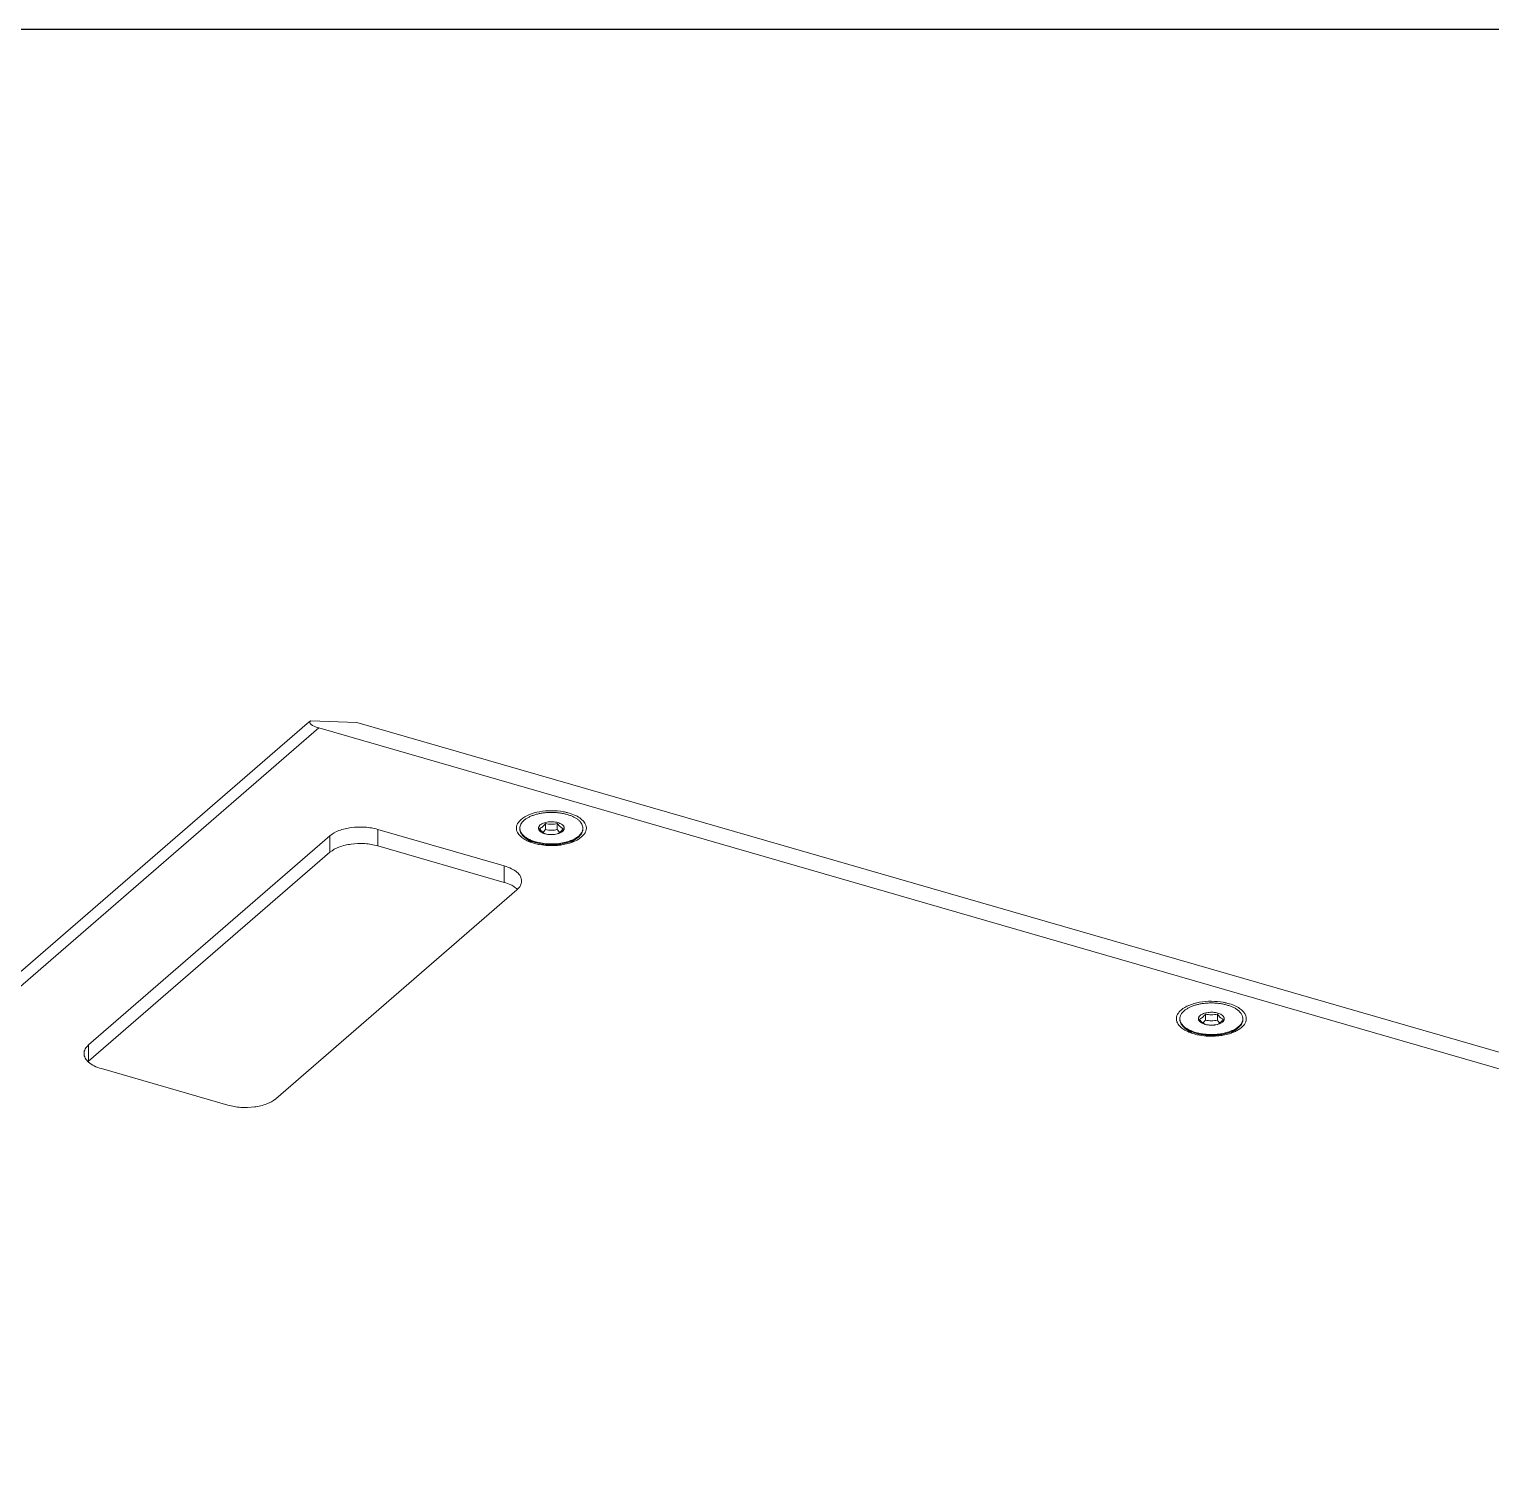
# Model space of a CAD drawing. Header units: millimetres. Extents: x 0 to 3564, y 0 to 2520.
# Drawn here: x 2538.3 to 2768.4, y 2295.5 to 2520 of the extents above; entities that cross this region are included whole.
import ezdxf

# ---------------------------------------------------------------- set-up
doc = ezdxf.new("R2010")
doc.units = ezdxf.units.MM
doc.layers.get('0').update_dxf_attribs({"lineweight": 13})
doc.layers.add('图框', color=7, linetype='Continuous')

# ---------------------------------------------------------------- blocks, each defined once
blk = doc.blocks.new('A4-H')
at = {"layer": '图框'}
blk.add_lwpolyline([(0, 210.021), (297, 210.021), (297, 0), (0, 0)], close=True, dxfattribs=at)

msp = doc.modelspace()

# ---------------------------------------------------------------- linework, layer by layer
for p, q in [((2582.08, 2410.75), (2264.15, 2135.41)), ((2583.89, 2410.03), (2268.89, 2137.23)), ((2582.08, 2410.75), (2582.59, 2411.17)), ((2589.89, 2410.9), (2582.59, 2411.17)), ((2583.89, 2410.03), (2977.93, 2296.28)), ((2983.93, 2297.15), (2589.89, 2410.9)), ((2593.18, 2391.47), (2593.18, 2394.07)), ((2593.18, 2394.07), (2613.09, 2388.32)), ((2619.59, 2394.99), (2619.59, 2394.05)), ((2621.46, 2394.99), (2621.46, 2394.05)), ((2547.66, 2360.15), (2585.66, 2393.06)), ((2585.66, 2390.47), (2585.66, 2393.06)), ((2593.18, 2391.47), (2613.09, 2385.72)), ((2617.41, 2392.03), (2616.47, 2392.69)), ((2623.64, 2392.03), (2624.58, 2392.69)), ((2625.29, 2392.88), (2625.02, 2392.67)), ((2585.66, 2390.47), (2547.66, 2357.56)), ((2613.09, 2385.72), (2613.09, 2388.32)), ((2615.11, 2384.56), (2577.11, 2351.65)), ((2723.51, 2364.99), (2723.51, 2364.05)), ((2725.39, 2364.99), (2725.39, 2364.05)), ((2721.34, 2362.03), (2720.4, 2362.69)), ((2727.56, 2362.03), (2728.5, 2362.69)), ((2729.21, 2362.88), (2728.94, 2362.67)), ((2547.66, 2357.56), (2547.66, 2360.15)), ((2569.59, 2350.65), (2549.68, 2356.4))]:
    msp.add_line(p, q)
for centre, radius, start, end in [((2616.81, 2394.26), 1.25, 180.0105, 185.9078), ((2624.25, 2394.26), 1.25, 354.0492, 359.996), ((2618.5, 2396.16), 4.28, 234.826, 239.5326), ((2619.59, 2398.36), 6.73, 247.2844, 250.808), ((2620.35, 2396.28), 3.02, 253.9012, 255.3331), ((2620.53, 2397.3), 4.06, 267.9886, 270.9745), ((2620.53, 2397.26), 4.02, 270.9701, 273.5151), ((2620.53, 2397.21), 3.97, 273.5146, 274.9839), ((2620.67, 2396.41), 3.15, 283.8414, 284.6791), ((2621.47, 2398.33), 6.7, 289.2014, 292.7385), ((2622.55, 2396.18), 4.29, 300.4703, 305.1499), ((2720.73, 2364.26), 1.25, 180.0105, 185.9078), ((2728.17, 2364.26), 1.25, 354.0492, 359.996), ((2722.42, 2366.16), 4.28, 234.826, 239.5326), ((2723.51, 2368.36), 6.73, 247.2844, 250.808), ((2724.27, 2366.28), 3.02, 253.9012, 255.3331), ((2724.45, 2367.3), 4.06, 267.9886, 270.9745), ((2724.45, 2367.26), 4.02, 270.9701, 273.5151), ((2724.45, 2367.21), 3.97, 273.5146, 274.9839), ((2724.59, 2366.41), 3.15, 283.8414, 284.6791), ((2725.39, 2368.33), 6.7, 289.2014, 292.7385), ((2726.47, 2366.18), 4.29, 300.4703, 305.1499)]:
    msp.add_arc(centre, radius, start, end)
msp.add_ellipse((2589.89, 2410.9), major_axis=(7.4, -0.03), ratio=0.205476, start_param=2.982177, end_param=3.767575)
for points, knots in [([(2623.01, 2396.41), (2622.82, 2396.46), (2622.42, 2396.56), (2621.81, 2396.66), (2621.17, 2396.73), (2620.53, 2396.75), (2619.88, 2396.73), (2619.25, 2396.66), (2618.63, 2396.56), (2618.05, 2396.42), (2617.51, 2396.24), (2617.02, 2396.03), (2616.59, 2395.78), (2616.23, 2395.52), (2615.94, 2395.22), (2615.72, 2394.91), (2615.59, 2394.59), (2615.56, 2394.37), (2615.56, 2394.26)], [0, 0, 0, 0, 0.070402, 0.143616, 0.218736, 0.294834, 0.370931, 0.446055, 0.519262, 0.589668, 0.656485, 0.719057, 0.776906, 0.829795, 0.877802, 0.92142, 0.961647, 1, 1, 1, 1]), ([(2615.76, 2395.63), (2616.12, 2395.94), (2617.06, 2396.46), (2618.69, 2396.91), (2620.53, 2397.06), (2621.79, 2396.95), (2622.41, 2396.84)], [0, 0, 0, 0, 0.206306, 0.454834, 0.727416, 1, 1, 1, 1]), ([(2622.41, 2396.84), (2622.47, 2396.83), (2622.71, 2396.79), (2622.94, 2396.73), (2623.12, 2396.68)], [0, 0, 0, 0, 0.25414, 1, 1, 1, 1]), ([(2625.49, 2394.26), (2625.49, 2394.37), (2625.46, 2394.59), (2625.33, 2394.91), (2625.12, 2395.22), (2624.82, 2395.52), (2624.46, 2395.78), (2624.03, 2396.03), (2623.54, 2396.24), (2623.19, 2396.35), (2623.01, 2396.41)], [0, 0, 0, 0, 0.093469, 0.191504, 0.297803, 0.414799, 0.543694, 0.684666, 0.837174, 1, 1, 1, 1]), ([(2623.12, 2396.68), (2623.47, 2396.59), (2624.11, 2396.37), (2625.15, 2395.83), (2625.78, 2395.2), (2625.94, 2394.73)], [0, 0, 0, 0, 0.306727, 0.577589, 1, 1, 1, 1]), ([(2585.66, 2393.06), (2586.07, 2393.42), (2587.17, 2393.99), (2589.05, 2394.42), (2591.12, 2394.48), (2592.52, 2394.26), (2593.18, 2394.07)], [0, 0, 0, 0, 0.208421, 0.462084, 0.736249, 1, 1, 1, 1]), ([(2615.11, 2393.78), (2615.06, 2393.93), (2615, 2394.26), (2615.06, 2394.58), (2615.11, 2394.74)], [0, 0, 0, 0, 0.499811, 1, 1, 1, 1]), ([(2615.11, 2394.74), (2615.14, 2394.82), (2615.29, 2395.16), (2615.55, 2395.44), (2615.76, 2395.63)], [0, 0, 0, 0, 0.229745, 1, 1, 1, 1]), ([(2615.76, 2392.88), (2615.69, 2392.95), (2615.42, 2393.21), (2615.2, 2393.53), (2615.11, 2393.78)], [0, 0, 0, 0, 0.27505, 1, 1, 1, 1]), ([(2615.73, 2393.49), (2615.68, 2393.59), (2615.59, 2393.79), (2615.56, 2394.02), (2615.56, 2394.13)], [0, 0, 0, 0, 0.511935, 1, 1, 1, 1]), ([(2615.57, 2394.13), (2615.58, 2394.04), (2615.62, 2393.86), (2615.69, 2393.7), (2615.73, 2393.61)], [0, 0, 0, 0, 0.48875, 1, 1, 1, 1]), ([(2615.73, 2393.61), (2615.84, 2393.41), (2616.08, 2393.13), (2616.48, 2392.81), (2616.71, 2392.67), (2616.84, 2392.6)], [0, 0, 0, 0, 0.45623, 0.716827, 1, 1, 1, 1]), ([(2618.77, 2394.76), (2618.74, 2394.74), (2618.68, 2394.68), (2618.6, 2394.59), (2618.55, 2394.49), (2618.51, 2394.39), (2618.5, 2394.29), (2618.5, 2394.19), (2618.52, 2394.09), (2618.56, 2393.99), (2618.63, 2393.9), (2618.74, 2393.77), (2618.92, 2393.63), (2619.2, 2393.48), (2619.4, 2393.41), (2619.51, 2393.38)], [0, 0, 0, 0, 0.062761, 0.121167, 0.1757, 0.227248, 0.276977, 0.32624, 0.376438, 0.428866, 0.484593, 0.544387, 0.677689, 0.830135, 1, 1, 1, 1]), ([(2618.65, 2394.18), (2618.73, 2394.21), (2618.9, 2394.29), (2619.05, 2394.4), (2619.12, 2394.46)], [0, 0, 0, 0, 0.467037, 1, 1, 1, 1]), ([(2618.65, 2394.18), (2618.73, 2394.08), (2618.87, 2393.89), (2619.1, 2393.65), (2619.34, 2393.48), (2619.51, 2393.4), (2619.59, 2393.37)], [0, 0, 0, 0, 0.296609, 0.564064, 0.796406, 1, 1, 1, 1]), ([(2621.54, 2395.14), (2621.42, 2395.17), (2621.17, 2395.23), (2620.79, 2395.27), (2620.4, 2395.28), (2620.01, 2395.24), (2619.64, 2395.18), (2619.3, 2395.07), (2619.01, 2394.94), (2618.84, 2394.83), (2618.77, 2394.76)], [0, 0, 0, 0, 0.128611, 0.263628, 0.401279, 0.537607, 0.668749, 0.791211, 0.902193, 1, 1, 1, 1]), ([(2619.12, 2394.46), (2619.21, 2394.53), (2619.37, 2394.7), (2619.52, 2394.89), (2619.59, 2394.99)], [0, 0, 0, 0, 0.47416, 1, 1, 1, 1]), ([(2619.2, 2393.59), (2619.27, 2393.65), (2619.4, 2393.8), (2619.53, 2393.96), (2619.59, 2394.05)], [0, 0, 0, 0, 0.480006, 1, 1, 1, 1]), ([(2621.46, 2394.99), (2621.31, 2394.95), (2621, 2394.89), (2620.53, 2394.85), (2620.05, 2394.89), (2619.74, 2394.95), (2619.59, 2394.99)], [0, 0, 0, 0, 0.249369, 0.5, 0.750631, 1, 1, 1, 1]), ([(2619.59, 2394.05), (2619.74, 2394.01), (2620.05, 2393.94), (2620.53, 2393.91), (2621, 2393.94), (2621.31, 2394.01), (2621.46, 2394.05)], [0, 0, 0, 0, 0.249369, 0.5, 0.750631, 1, 1, 1, 1]), ([(2622.4, 2394.18), (2622.32, 2394.21), (2622.16, 2394.29), (2621.92, 2394.46), (2621.68, 2394.7), (2621.54, 2394.89), (2621.46, 2394.99)], [0, 0, 0, 0, 0.203593, 0.435936, 0.703391, 1, 1, 1, 1]), ([(2621.46, 2394.05), (2621.53, 2393.96), (2621.65, 2393.8), (2621.79, 2393.65), (2621.86, 2393.59)], [0, 0, 0, 0, 0.520021, 1, 1, 1, 1]), ([(2621.93, 2393.65), (2621.86, 2393.58), (2621.71, 2393.48), (2621.54, 2393.4), (2621.46, 2393.37)], [0, 0, 0, 0, 0.532969, 1, 1, 1, 1]), ([(2621.47, 2393.36), (2621.55, 2393.38), (2621.71, 2393.43), (2621.93, 2393.52), (2622.12, 2393.62), (2622.23, 2393.71), (2622.28, 2393.75)], [0, 0, 0, 0, 0.279516, 0.540776, 0.781432, 1, 1, 1, 1]), ([(2622.28, 2393.75), (2622.32, 2393.78), (2622.38, 2393.83), (2622.45, 2393.93), (2622.51, 2394.02), (2622.54, 2394.12), (2622.56, 2394.22), (2622.56, 2394.32), (2622.53, 2394.43), (2622.49, 2394.52), (2622.43, 2394.62), (2622.32, 2394.75), (2622.13, 2394.89), (2621.86, 2395.03), (2621.65, 2395.1), (2621.54, 2395.14)], [0, 0, 0, 0, 0.062761, 0.121167, 0.1757, 0.227248, 0.276977, 0.32624, 0.376438, 0.428866, 0.484593, 0.544387, 0.677689, 0.830135, 1, 1, 1, 1]), ([(2622.4, 2394.18), (2622.33, 2394.08), (2622.18, 2393.89), (2622.02, 2393.72), (2621.93, 2393.65)], [0, 0, 0, 0, 0.52584, 1, 1, 1, 1]), ([(2625.38, 2393.61), (2625.35, 2393.53), (2625.26, 2393.36), (2625.08, 2393.12), (2624.85, 2392.9), (2624.67, 2392.76), (2624.58, 2392.69)], [0, 0, 0, 0, 0.223626, 0.463201, 0.721485, 1, 1, 1, 1]), ([(2625.16, 2393.37), (2625.25, 2393.48), (2625.36, 2393.67), (2625.45, 2393.93), (2625.48, 2394.06), (2625.49, 2394.13)], [0, 0, 0, 0, 0.520142, 0.763527, 1, 1, 1, 1]), ([(2625.94, 2393.78), (2625.91, 2393.7), (2625.76, 2393.36), (2625.51, 2393.07), (2625.29, 2392.88)], [0, 0, 0, 0, 0.229745, 1, 1, 1, 1]), ([(2625.49, 2394.13), (2625.49, 2394.04), (2625.47, 2393.86), (2625.42, 2393.69), (2625.38, 2393.61)], [0, 0, 0, 0, 0.492161, 1, 1, 1, 1]), ([(2625.94, 2394.73), (2626, 2394.58), (2626.06, 2394.26), (2626, 2393.93), (2625.94, 2393.78)], [0, 0, 0, 0, 0.499811, 1, 1, 1, 1]), ([(2593.18, 2391.47), (2592.52, 2391.66), (2591.12, 2391.89), (2589.05, 2391.82), (2587.17, 2391.39), (2586.07, 2390.82), (2585.66, 2390.47)], [0, 0, 0, 0, 0.263783, 0.53791, 0.791554, 1, 1, 1, 1]), ([(2616.47, 2392.69), (2616.39, 2392.75), (2616.24, 2392.87), (2615.97, 2393.12), (2615.81, 2393.34), (2615.73, 2393.49)], [0, 0, 0, 0, 0.27524, 0.533045, 1, 1, 1, 1]), ([(2616.99, 2392.15), (2616.93, 2392.18), (2616.71, 2392.27), (2616.49, 2392.39), (2616.33, 2392.48)], [0, 0, 0, 0, 0.259491, 1, 1, 1, 1]), ([(2618.04, 2391.98), (2617.89, 2392.02), (2617.6, 2392.12), (2617.19, 2392.28), (2616.81, 2392.47), (2616.58, 2392.62), (2616.47, 2392.69)], [0, 0, 0, 0, 0.272061, 0.530387, 0.773325, 1, 1, 1, 1]), ([(2616.84, 2392.6), (2617.02, 2392.5), (2617.41, 2392.31), (2617.83, 2392.17), (2618.04, 2392.11)], [0, 0, 0, 0, 0.479531, 1, 1, 1, 1]), ([(2618.65, 2391.67), (2618.53, 2391.69), (2618.11, 2391.78), (2617.68, 2391.9), (2617.38, 2392)], [0, 0, 0, 0, 0.258636, 1, 1, 1, 1]), ([(2624.58, 2392.69), (2624.39, 2392.56), (2623.97, 2392.32), (2623.26, 2392.04), (2622.45, 2391.82), (2621.58, 2391.69), (2620.68, 2391.63), (2619.77, 2391.66), (2618.89, 2391.77), (2618.32, 2391.9), (2618.04, 2391.98)], [0, 0, 0, 0, 0.10215, 0.216038, 0.339759, 0.470638, 0.605509, 0.740965, 0.873547, 1, 1, 1, 1]), ([(2618.04, 2392.11), (2618.4, 2392.01), (2619.13, 2391.85), (2620.27, 2391.76), (2621.42, 2391.79), (2622.18, 2391.91), (2622.55, 2391.99)], [0, 0, 0, 0, 0.241353, 0.495388, 0.751794, 1, 1, 1, 1]), ([(2622.41, 2391.67), (2622.1, 2391.62), (2620.85, 2391.45), (2619.58, 2391.5), (2618.65, 2391.67)], [0, 0, 0, 0, 0.24761, 1, 1, 1, 1]), ([(2619.58, 2393.36), (2619.71, 2393.33), (2619.98, 2393.27), (2620.25, 2393.25), (2620.38, 2393.25)], [0, 0, 0, 0, 0.489329, 1, 1, 1, 1]), ([(2619.59, 2393.37), (2619.74, 2393.33), (2620.05, 2393.27), (2620.53, 2393.23), (2621, 2393.27), (2621.31, 2393.33), (2621.46, 2393.37)], [0, 0, 0, 0, 0.249369, 0.5, 0.750631, 1, 1, 1, 1]), ([(2620.88, 2393.26), (2620.92, 2393.26), (2621.11, 2393.28), (2621.29, 2393.31), (2621.42, 2393.35)], [0, 0, 0, 0, 0.256008, 1, 1, 1, 1]), ([(2623.68, 2392), (2623.58, 2391.97), (2623.16, 2391.83), (2622.73, 2391.73), (2622.41, 2391.67)], [0, 0, 0, 0, 0.240931, 1, 1, 1, 1]), ([(2622.55, 2391.99), (2622.72, 2392.03), (2623.06, 2392.12), (2623.54, 2392.28), (2623.98, 2392.47), (2624.26, 2392.62), (2624.39, 2392.69)], [0, 0, 0, 0, 0.271073, 0.529371, 0.772859, 1, 1, 1, 1]), ([(2624.72, 2392.48), (2624.67, 2392.45), (2624.46, 2392.33), (2624.23, 2392.22), (2624.06, 2392.15)], [0, 0, 0, 0, 0.240482, 1, 1, 1, 1]), ([(2624.39, 2392.69), (2624.54, 2392.79), (2624.82, 2392.99), (2625.06, 2393.24), (2625.16, 2393.37)], [0, 0, 0, 0, 0.529004, 1, 1, 1, 1]), ([(2613.09, 2388.32), (2613.48, 2388.21), (2614.2, 2387.94), (2615.09, 2387.39), (2615.69, 2386.72), (2615.84, 2386.18), (2615.84, 2385.94)], [0, 0, 0, 0, 0.316043, 0.586252, 0.809351, 1, 1, 1, 1]), ([(2614.43, 2385.18), (2614.33, 2385.24), (2613.9, 2385.45), (2613.45, 2385.62), (2613.09, 2385.72)], [0, 0, 0, 0, 0.23487, 1, 1, 1, 1]), ([(2615.2, 2384.63), (2615.15, 2384.68), (2614.91, 2384.89), (2614.64, 2385.06), (2614.43, 2385.18)], [0, 0, 0, 0, 0.233967, 1, 1, 1, 1]), ([(2615.84, 2385.94), (2615.84, 2385.69), (2615.69, 2385.16), (2615.32, 2384.75), (2615.11, 2384.56)], [0, 0, 0, 0, 0.460759, 1, 1, 1, 1]), ([(2726.93, 2366.41), (2726.74, 2366.46), (2726.34, 2366.56), (2725.73, 2366.66), (2725.1, 2366.73), (2724.45, 2366.75), (2723.8, 2366.73), (2723.17, 2366.66), (2722.56, 2366.56), (2721.97, 2366.42), (2721.44, 2366.24), (2720.95, 2366.03), (2720.52, 2365.78), (2720.15, 2365.52), (2719.86, 2365.22), (2719.65, 2364.91), (2719.51, 2364.59), (2719.48, 2364.37), (2719.48, 2364.26)], [0, 0, 0, 0, 0.070402, 0.143616, 0.218736, 0.294834, 0.370931, 0.446055, 0.519262, 0.589668, 0.656485, 0.719057, 0.776906, 0.829795, 0.877802, 0.92142, 0.961647, 1, 1, 1, 1]), ([(2719.69, 2365.63), (2720.05, 2365.94), (2720.99, 2366.46), (2722.61, 2366.91), (2724.45, 2367.06), (2725.71, 2366.95), (2726.33, 2366.84)], [0, 0, 0, 0, 0.206306, 0.454834, 0.727416, 1, 1, 1, 1]), ([(2726.33, 2366.84), (2726.39, 2366.83), (2726.63, 2366.79), (2726.87, 2366.73), (2727.04, 2366.68)], [0, 0, 0, 0, 0.25414, 1, 1, 1, 1]), ([(2729.42, 2364.26), (2729.42, 2364.37), (2729.39, 2364.59), (2729.25, 2364.91), (2729.04, 2365.22), (2728.75, 2365.52), (2728.38, 2365.78), (2727.95, 2366.03), (2727.46, 2366.24), (2727.12, 2366.35), (2726.93, 2366.41)], [0, 0, 0, 0, 0.093469, 0.191504, 0.297803, 0.414799, 0.543694, 0.684666, 0.837174, 1, 1, 1, 1]), ([(2727.04, 2366.68), (2727.39, 2366.59), (2728.04, 2366.37), (2729.07, 2365.83), (2729.7, 2365.2), (2729.87, 2364.73)], [0, 0, 0, 0, 0.306727, 0.577589, 1, 1, 1, 1]), ([(2719.03, 2363.78), (2718.98, 2363.93), (2718.92, 2364.26), (2718.98, 2364.58), (2719.03, 2364.74)], [0, 0, 0, 0, 0.499811, 1, 1, 1, 1]), ([(2719.03, 2364.74), (2719.06, 2364.82), (2719.22, 2365.16), (2719.47, 2365.44), (2719.69, 2365.63)], [0, 0, 0, 0, 0.229745, 1, 1, 1, 1]), ([(2719.69, 2362.88), (2719.61, 2362.95), (2719.34, 2363.21), (2719.12, 2363.53), (2719.03, 2363.78)], [0, 0, 0, 0, 0.27505, 1, 1, 1, 1]), ([(2719.65, 2363.49), (2719.6, 2363.59), (2719.51, 2363.79), (2719.48, 2364.02), (2719.48, 2364.13)], [0, 0, 0, 0, 0.511935, 1, 1, 1, 1]), ([(2719.49, 2364.13), (2719.5, 2364.04), (2719.54, 2363.86), (2719.61, 2363.7), (2719.65, 2363.61)], [0, 0, 0, 0, 0.48875, 1, 1, 1, 1]), ([(2719.65, 2363.61), (2719.76, 2363.41), (2720, 2363.13), (2720.4, 2362.81), (2720.63, 2362.67), (2720.76, 2362.6)], [0, 0, 0, 0, 0.45623, 0.716827, 1, 1, 1, 1]), ([(2722.69, 2364.76), (2722.66, 2364.74), (2722.6, 2364.68), (2722.53, 2364.59), (2722.47, 2364.49), (2722.43, 2364.39), (2722.42, 2364.29), (2722.42, 2364.19), (2722.44, 2364.09), (2722.49, 2363.99), (2722.55, 2363.9), (2722.66, 2363.77), (2722.85, 2363.63), (2723.12, 2363.48), (2723.33, 2363.41), (2723.44, 2363.38)], [0, 0, 0, 0, 0.062761, 0.121167, 0.1757, 0.227248, 0.276977, 0.32624, 0.376438, 0.428866, 0.484593, 0.544387, 0.677689, 0.830135, 1, 1, 1, 1]), ([(2722.57, 2364.18), (2722.66, 2364.21), (2722.82, 2364.29), (2722.97, 2364.4), (2723.04, 2364.46)], [0, 0, 0, 0, 0.467037, 1, 1, 1, 1]), ([(2722.57, 2364.18), (2722.65, 2364.08), (2722.79, 2363.89), (2723.03, 2363.65), (2723.27, 2363.48), (2723.43, 2363.4), (2723.51, 2363.37)], [0, 0, 0, 0, 0.296609, 0.564064, 0.796406, 1, 1, 1, 1]), ([(2725.46, 2365.14), (2725.35, 2365.17), (2725.1, 2365.23), (2724.71, 2365.27), (2724.32, 2365.28), (2723.93, 2365.24), (2723.56, 2365.18), (2723.22, 2365.07), (2722.93, 2364.94), (2722.76, 2364.83), (2722.69, 2364.76)], [0, 0, 0, 0, 0.128611, 0.263628, 0.401279, 0.537607, 0.668749, 0.791211, 0.902193, 1, 1, 1, 1]), ([(2723.04, 2364.46), (2723.13, 2364.53), (2723.29, 2364.7), (2723.44, 2364.89), (2723.51, 2364.99)], [0, 0, 0, 0, 0.47416, 1, 1, 1, 1]), ([(2723.12, 2363.59), (2723.19, 2363.65), (2723.33, 2363.8), (2723.45, 2363.96), (2723.51, 2364.05)], [0, 0, 0, 0, 0.480006, 1, 1, 1, 1]), ([(2725.39, 2364.99), (2725.23, 2364.95), (2724.92, 2364.89), (2724.45, 2364.85), (2723.98, 2364.89), (2723.67, 2364.95), (2723.51, 2364.99)], [0, 0, 0, 0, 0.249369, 0.5, 0.750631, 1, 1, 1, 1]), ([(2723.51, 2364.05), (2723.67, 2364.01), (2723.98, 2363.94), (2724.45, 2363.91), (2724.92, 2363.94), (2725.23, 2364.01), (2725.39, 2364.05)], [0, 0, 0, 0, 0.249369, 0.5, 0.750631, 1, 1, 1, 1]), ([(2726.32, 2364.18), (2726.24, 2364.21), (2726.08, 2364.29), (2725.84, 2364.46), (2725.61, 2364.7), (2725.46, 2364.89), (2725.39, 2364.99)], [0, 0, 0, 0, 0.203593, 0.435936, 0.703391, 1, 1, 1, 1]), ([(2725.39, 2364.05), (2725.45, 2363.96), (2725.57, 2363.8), (2725.71, 2363.65), (2725.78, 2363.59)], [0, 0, 0, 0, 0.520021, 1, 1, 1, 1]), ([(2725.39, 2363.36), (2725.47, 2363.38), (2725.63, 2363.43), (2725.85, 2363.52), (2726.04, 2363.62), (2726.16, 2363.71), (2726.21, 2363.75)], [0, 0, 0, 0, 0.279516, 0.540776, 0.781432, 1, 1, 1, 1]), ([(2725.86, 2363.65), (2725.78, 2363.58), (2725.63, 2363.48), (2725.47, 2363.4), (2725.39, 2363.37)], [0, 0, 0, 0, 0.532969, 1, 1, 1, 1]), ([(2726.21, 2363.75), (2726.24, 2363.78), (2726.3, 2363.83), (2726.37, 2363.93), (2726.43, 2364.02), (2726.47, 2364.12), (2726.48, 2364.22), (2726.48, 2364.32), (2726.46, 2364.43), (2726.41, 2364.52), (2726.35, 2364.62), (2726.24, 2364.75), (2726.05, 2364.89), (2725.78, 2365.03), (2725.57, 2365.1), (2725.46, 2365.14)], [0, 0, 0, 0, 0.062761, 0.121167, 0.1757, 0.227248, 0.276977, 0.32624, 0.376438, 0.428866, 0.484593, 0.544387, 0.677689, 0.830135, 1, 1, 1, 1]), ([(2726.32, 2364.18), (2726.25, 2364.08), (2726.11, 2363.89), (2725.94, 2363.72), (2725.86, 2363.65)], [0, 0, 0, 0, 0.52584, 1, 1, 1, 1]), ([(2729.31, 2363.61), (2729.27, 2363.53), (2729.18, 2363.36), (2729, 2363.12), (2728.77, 2362.9), (2728.6, 2362.76), (2728.5, 2362.69)], [0, 0, 0, 0, 0.223626, 0.463201, 0.721485, 1, 1, 1, 1]), ([(2729.09, 2363.37), (2729.17, 2363.48), (2729.29, 2363.67), (2729.38, 2363.93), (2729.4, 2364.06), (2729.41, 2364.13)], [0, 0, 0, 0, 0.520142, 0.763527, 1, 1, 1, 1]), ([(2729.87, 2363.78), (2729.84, 2363.7), (2729.68, 2363.36), (2729.43, 2363.07), (2729.21, 2362.88)], [0, 0, 0, 0, 0.229745, 1, 1, 1, 1]), ([(2729.42, 2364.13), (2729.42, 2364.04), (2729.4, 2363.86), (2729.34, 2363.69), (2729.31, 2363.61)], [0, 0, 0, 0, 0.492161, 1, 1, 1, 1]), ([(2729.87, 2364.73), (2729.92, 2364.58), (2729.98, 2364.26), (2729.92, 2363.93), (2729.87, 2363.78)], [0, 0, 0, 0, 0.499811, 1, 1, 1, 1]), ([(2720.4, 2362.69), (2720.31, 2362.75), (2720.16, 2362.87), (2719.9, 2363.12), (2719.73, 2363.34), (2719.65, 2363.49)], [0, 0, 0, 0, 0.27524, 0.533045, 1, 1, 1, 1]), ([(2720.91, 2362.15), (2720.86, 2362.18), (2720.63, 2362.27), (2720.41, 2362.39), (2720.25, 2362.48)], [0, 0, 0, 0, 0.259491, 1, 1, 1, 1]), ([(2721.97, 2361.98), (2721.82, 2362.02), (2721.52, 2362.12), (2721.11, 2362.28), (2720.73, 2362.47), (2720.5, 2362.62), (2720.4, 2362.69)], [0, 0, 0, 0, 0.272061, 0.530387, 0.773325, 1, 1, 1, 1]), ([(2720.76, 2362.6), (2720.94, 2362.5), (2721.34, 2362.31), (2721.75, 2362.17), (2721.97, 2362.11)], [0, 0, 0, 0, 0.479531, 1, 1, 1, 1]), ([(2722.57, 2361.67), (2722.46, 2361.69), (2722.03, 2361.78), (2721.61, 2361.9), (2721.3, 2362)], [0, 0, 0, 0, 0.258636, 1, 1, 1, 1]), ([(2728.5, 2362.69), (2728.32, 2362.56), (2727.89, 2362.32), (2727.18, 2362.04), (2726.37, 2361.82), (2725.51, 2361.69), (2724.6, 2361.63), (2723.69, 2361.66), (2722.81, 2361.77), (2722.24, 2361.9), (2721.97, 2361.98)], [0, 0, 0, 0, 0.10215, 0.216038, 0.339759, 0.470638, 0.605509, 0.740965, 0.873547, 1, 1, 1, 1]), ([(2721.97, 2362.11), (2722.32, 2362.01), (2723.06, 2361.85), (2724.19, 2361.76), (2725.34, 2361.79), (2726.1, 2361.91), (2726.47, 2361.99)], [0, 0, 0, 0, 0.241353, 0.495388, 0.751794, 1, 1, 1, 1]), ([(2726.33, 2361.67), (2726.02, 2361.62), (2724.78, 2361.45), (2723.5, 2361.5), (2722.57, 2361.67)], [0, 0, 0, 0, 0.24761, 1, 1, 1, 1]), ([(2723.51, 2363.37), (2723.67, 2363.33), (2723.98, 2363.27), (2724.45, 2363.23), (2724.92, 2363.27), (2725.23, 2363.33), (2725.39, 2363.37)], [0, 0, 0, 0, 0.249369, 0.5, 0.750631, 1, 1, 1, 1]), ([(2723.51, 2363.36), (2723.64, 2363.33), (2723.9, 2363.27), (2724.17, 2363.25), (2724.31, 2363.25)], [0, 0, 0, 0, 0.489329, 1, 1, 1, 1]), ([(2724.8, 2363.26), (2724.85, 2363.26), (2725.03, 2363.28), (2725.21, 2363.31), (2725.35, 2363.35)], [0, 0, 0, 0, 0.256008, 1, 1, 1, 1]), ([(2727.6, 2362), (2727.5, 2361.97), (2727.08, 2361.83), (2726.66, 2361.73), (2726.33, 2361.67)], [0, 0, 0, 0, 0.240931, 1, 1, 1, 1]), ([(2726.47, 2361.99), (2726.64, 2362.03), (2726.98, 2362.12), (2727.47, 2362.28), (2727.91, 2362.47), (2728.18, 2362.62), (2728.31, 2362.69)], [0, 0, 0, 0, 0.271073, 0.529371, 0.772859, 1, 1, 1, 1]), ([(2728.65, 2362.48), (2728.59, 2362.45), (2728.38, 2362.33), (2728.16, 2362.22), (2727.99, 2362.15)], [0, 0, 0, 0, 0.240482, 1, 1, 1, 1]), ([(2728.31, 2362.69), (2728.46, 2362.79), (2728.74, 2362.99), (2728.99, 2363.24), (2729.09, 2363.37)], [0, 0, 0, 0, 0.529004, 1, 1, 1, 1]), ([(2546.93, 2358.78), (2546.93, 2359.03), (2547.08, 2359.56), (2547.45, 2359.97), (2547.66, 2360.15)], [0, 0, 0, 0, 0.460759, 1, 1, 1, 1]), ([(2549.68, 2356.4), (2549.28, 2356.51), (2548.57, 2356.77), (2547.68, 2357.33), (2547.08, 2358), (2546.93, 2358.53), (2546.93, 2358.78)], [0, 0, 0, 0, 0.316043, 0.586252, 0.809351, 1, 1, 1, 1]), ([(2577.11, 2351.65), (2576.7, 2351.3), (2575.6, 2350.73), (2573.72, 2350.3), (2571.65, 2350.23), (2570.25, 2350.46), (2569.59, 2350.65)], [0, 0, 0, 0, 0.208421, 0.462084, 0.736249, 1, 1, 1, 1])]:
    msp.add_open_spline(points, degree=3, knots=knots)
for points in [[(2616.04, 2392.67), (2615.94, 2392.74), (2615.85, 2392.81), (2615.76, 2392.88)], [(2719.96, 2362.67), (2719.87, 2362.74), (2719.77, 2362.81), (2719.69, 2362.88)]]:
    msp.add_open_spline(points, degree=3)

# ---------------------------------------------------------------- block references
at = {"layer": '图框', "xscale": 11.99895590440453, "yscale": 11.99895590440453, "zscale": 11.99895590440453}
msp.add_blockref('A4-H', (0, 0), dxfattribs=at)

doc.saveas('drawing.dxf')
